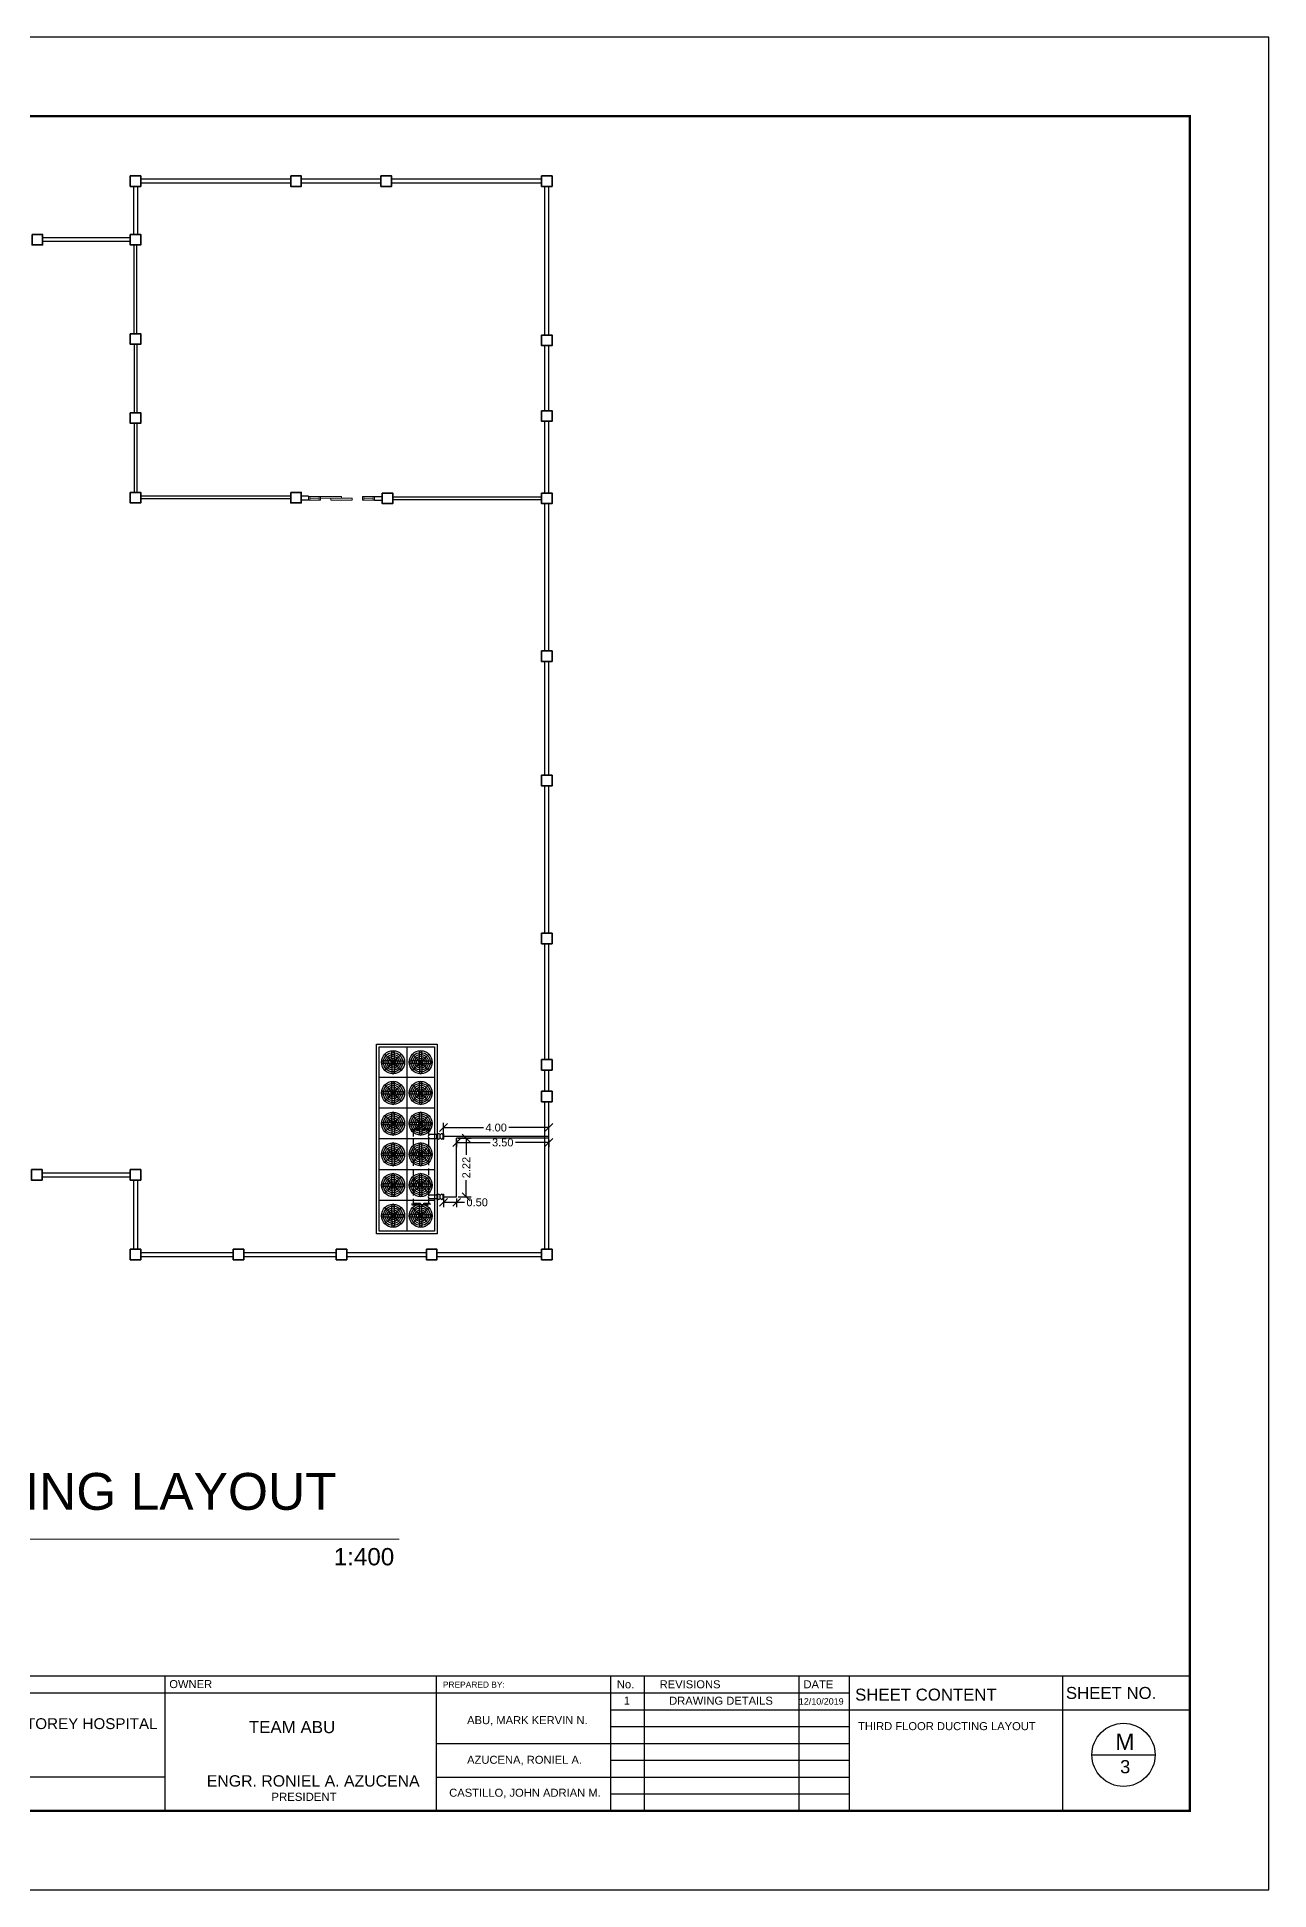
# Model space of a CAD drawing. Header units: millimetres. Extents: x 5 to 598, y 3 to 339.
# Drawn here: x 269.1 to 315.9, y 80.7 to 151.1 of the extents above; entities that cross this region are included whole.
import ezdxf

# ---------------------------------------------------------------- set-up
doc = ezdxf.new("R2010")
doc.units = ezdxf.units.MM
doc.header["$MEASUREMENT"] = 0
doc.linetypes.add('HIDDEN', pattern=[0.375, 0.25, -0.125])
for name, color, linetype in [('.1', 1, 'Continuous'), ('12- EQUIPMENT PIPING', 7, 'Continuous'), ('fcu line', 7, 'Continuous'), ('fcu return', 7, 'Continuous'), ('Legends', 7, 'Continuous'), ('template', 7, 'Continuous')]:
    doc.layers.add(name, color=color, linetype=linetype)
doc.styles.add('arial', font='arial.ttf')
doc.styles.get("Standard").update_dxf_attribs({"font": 'arial.ttf'})
doc.dimstyles.new('Copy of dimension', dxfattribs={"dimtxt": 0.3, "dimasz": 0.3, "dimexe": 0.18, "dimexo": 0.0625, "dimgap": 0.09, "dimtad": 0, "dimzin": 0, "dimdsep": 46, "dimtxsty": 'Standard', "dimblk": 'OBLIQUE', "dimcen": 0.09, "dimclrd": 256, "dimclre": 256, "dimclrt": 256, "dimadec": 0, "dimazin": 0, "dimtfac": 1, "dimtofl": 0, "dimtmove": 0, "dimatfit": 3, "dimldrblk": 'OBLIQUE', "dimfxl": 1, "dimtolj": 1, "dimtzin": 0, "dimarcsym": 0})

# ---------------------------------------------------------------- blocks, each defined once
blk = doc.blocks.new('A$C5C4829BB')
at = {"layer": '12- EQUIPMENT PIPING'}
for p, q in [((-0.104, 0), (-0.104, -0.01)), ((0.104, 0), (-0.104, 0)), ((0.104, 0), (0.104, -0.01)), ((-0.104, -0.01), (-0.104, -0.021)), ((0.104, -0.01), (-0.104, -0.01)), ((0.104, -0.01), (-0.104, -0.01)), ((0.104, -0.021), (-0.104, -0.021)), ((-0.104, -0.231), (-0.104, -0.241)), ((0.104, -0.231), (-0.104, -0.231)), ((-0.104, -0.241), (-0.104, -0.252)), ((0.104, -0.241), (-0.104, -0.241)), ((0.104, -0.241), (-0.104, -0.241)), ((0.104, -0.252), (-0.104, -0.252)), ((-0.081, -0.128), (-0.081, -0.123)), ((-0.081, -0.123), (0.081, -0.123)), ((-0.081, -0.128), (0.081, -0.128)), ((0.081, -0.128), (0.081, -0.123)), ((0.104, -0.01), (0.104, -0.021)), ((0.104, -0.231), (0.104, -0.241)), ((0.104, -0.241), (0.104, -0.252))]:
    blk.add_line(p, q, dxfattribs=at)
for centre, radius, start, end in [((-0.062, -0.073), 0.0375, 120.00001, 239.99999), ((-0.062, -0.178), 0.0375, 120.00001, 239.99999), ((-0.087, -0.031), 0.0116, 300.00001, 59.99999), ((-0.089, -0.118), 0.0147, 340.66156, 56.52593), ((-0.089, -0.133), 0.0149, 303.65666, 19.8306), ((-0.087, -0.221), 0.0116, 300.00001, 59.99999), ((0.089, -0.118), 0.0147, 123.47407, 199.33844), ((0.089, -0.133), 0.0149, 160.1694, 236.34334), ((0.087, -0.031), 0.0116, 120.00001, 239.99999), ((0.087, -0.221), 0.0116, 120.00001, 239.99999), ((0.062, -0.073), 0.0375, 300.00001, 59.99999), ((0.062, -0.178), 0.0375, 300.00001, 59.99999)]:
    blk.add_arc(centre, radius, start, end, dxfattribs=at)
blk = doc.blocks.new('A$C7569006E')
at = {"layer": '12- EQUIPMENT PIPING', "linetype": 'HIDDEN'}
for points in [[(-1.45, -0.65), (-1.4, -0.65), (-1.4, 0.05), (-1.45, 0.05)], [(1.4, -0.65), (1.45, -0.65), (1.45, 0.05), (1.4, 0.05)]]:
    blk.add_lwpolyline(points, close=True, dxfattribs=at)
for points in [[(1.222, -0.6), (1.4, -0.6), (1.4, 0), (-1.4, 0), (-1.4, -0.6), (-1.222, -0.6)], [(-1.072, -0.6), (1.072, -0.6)]]:
    blk.add_lwpolyline(points, dxfattribs=at)
at = {"layer": '12- EQUIPMENT PIPING', "linetype": 'Continuous'}
for points in [[(-1.072, -0.6), (-1.072, -0.9), (-1.222, -0.9), (-1.222, -0.6)], [(1.072, -0.6), (1.072, -0.9), (1.222, -0.9), (1.222, -0.6)]]:
    blk.add_lwpolyline(points, dxfattribs=at)
for centre in [(-1.147, -0.665), (1.147, -0.665)]:
    blk.add_arc(centre, 0.099, 40.74615, 139.25385, dxfattribs=at)
for p in [(-1.147, -0.9), (1.147, -0.9)]:
    blk.add_blockref('A$C5C4829BB', p, dxfattribs=at)
blk = doc.blocks.new('A$C3DE42100')
at = {"layer": '12- EQUIPMENT PIPING'}
for p, q in [((-6.636, -0.674), (-6.907, -0.674)), ((-6.636, -0.576), (-6.903, -0.576)), ((-6.207, -0.935), (-6.826, -0.315)), ((-6.826, -0.935), (-6.207, -0.315)), ((-6.561, -0.607), (-6.593, -0.607)), ((-6.561, -0.643), (-6.593, -0.643)), ((-6.59, -0.621), (-6.59, -0.629)), ((-6.566, -0.506), (-6.566, -0.234)), ((-6.535, -0.58), (-6.535, -0.549)), ((-6.535, -0.67), (-6.535, -0.701)), ((-6.513, -0.551), (-6.521, -0.551)), ((-6.521, -0.699), (-6.513, -0.699)), ((-6.499, -0.58), (-6.499, -0.549)), ((-6.499, -0.67), (-6.499, -0.701)), ((-6.472, -0.607), (-6.441, -0.607)), ((-6.472, -0.643), (-6.441, -0.643)), ((-6.468, -0.506), (-6.468, -0.239)), ((-6.443, -0.629), (-6.443, -0.621)), ((-6.398, -0.576), (-6.126, -0.576)), ((-6.398, -0.674), (-6.13, -0.674)), ((-5.469, -0.674), (-5.741, -0.674)), ((-5.469, -0.576), (-5.736, -0.576)), ((-5.04, -0.935), (-5.66, -0.315)), ((-5.66, -0.935), (-5.04, -0.315)), ((-5.395, -0.607), (-5.426, -0.607)), ((-5.395, -0.643), (-5.426, -0.643)), ((-5.424, -0.621), (-5.424, -0.629)), ((-5.399, -0.506), (-5.399, -0.234)), ((-5.368, -0.58), (-5.368, -0.549)), ((-5.368, -0.67), (-5.368, -0.701)), ((-5.346, -0.551), (-5.354, -0.551)), ((-5.354, -0.699), (-5.346, -0.699)), ((-5.332, -0.58), (-5.332, -0.549)), ((-5.332, -0.67), (-5.332, -0.701)), ((-5.305, -0.607), (-5.274, -0.607)), ((-5.305, -0.643), (-5.274, -0.643)), ((-5.301, -0.506), (-5.301, -0.239)), ((-5.276, -0.629), (-5.276, -0.621)), ((-5.231, -0.576), (-4.959, -0.576)), ((-5.231, -0.674), (-4.964, -0.674)), ((-4.302, -0.674), (-4.574, -0.674)), ((-4.302, -0.576), (-4.57, -0.576)), ((-3.874, -0.935), (-4.493, -0.315)), ((-4.493, -0.935), (-3.874, -0.315)), ((-4.228, -0.607), (-4.259, -0.607)), ((-4.228, -0.643), (-4.259, -0.643)), ((-4.257, -0.621), (-4.257, -0.629)), ((-4.232, -0.506), (-4.232, -0.234)), ((-4.201, -0.58), (-4.201, -0.549)), ((-4.201, -0.67), (-4.201, -0.701)), ((-4.179, -0.551), (-4.187, -0.551)), ((-4.187, -0.699), (-4.179, -0.699)), ((-4.165, -0.58), (-4.165, -0.549)), ((-4.165, -0.67), (-4.165, -0.701)), ((-4.139, -0.607), (-4.107, -0.607)), ((-4.139, -0.643), (-4.107, -0.643)), ((-4.134, -0.506), (-4.134, -0.239)), ((-4.11, -0.629), (-4.11, -0.621)), ((-4.064, -0.576), (-3.793, -0.576)), ((-4.064, -0.674), (-3.797, -0.674)), ((-3.136, -0.674), (-3.407, -0.674)), ((-3.136, -0.576), (-3.403, -0.576)), ((-2.707, -0.935), (-3.326, -0.315)), ((-3.326, -0.935), (-2.707, -0.315)), ((-3.061, -0.607), (-3.093, -0.607)), ((-3.061, -0.643), (-3.093, -0.643)), ((-3.09, -0.621), (-3.09, -0.629)), ((-3.066, -0.506), (-3.066, -0.234)), ((-3.035, -0.58), (-3.035, -0.549)), ((-3.035, -0.67), (-3.035, -0.701)), ((-3.013, -0.551), (-3.021, -0.551)), ((-3.021, -0.699), (-3.013, -0.699)), ((-2.999, -0.58), (-2.999, -0.549)), ((-2.999, -0.67), (-2.999, -0.701)), ((-2.972, -0.607), (-2.941, -0.607)), ((-2.972, -0.643), (-2.941, -0.643)), ((-2.968, -0.506), (-2.968, -0.239)), ((-2.943, -0.629), (-2.943, -0.621)), ((-2.898, -0.576), (-2.626, -0.576)), ((-2.898, -0.674), (-2.63, -0.674)), ((-1.969, -0.674), (-2.241, -0.674)), ((-1.969, -0.576), (-2.236, -0.576)), ((-1.54, -0.935), (-2.16, -0.315)), ((-2.16, -0.935), (-1.54, -0.315)), ((-1.895, -0.607), (-1.926, -0.607)), ((-1.895, -0.643), (-1.926, -0.643)), ((-1.924, -0.621), (-1.924, -0.629)), ((-1.899, -0.506), (-1.899, -0.234)), ((-1.868, -0.58), (-1.868, -0.549)), ((-1.868, -0.67), (-1.868, -0.701)), ((-1.846, -0.551), (-1.854, -0.551)), ((-1.854, -0.699), (-1.846, -0.699)), ((-1.832, -0.58), (-1.832, -0.549)), ((-1.832, -0.67), (-1.832, -0.701)), ((-1.805, -0.607), (-1.774, -0.607)), ((-1.805, -0.643), (-1.774, -0.643)), ((-1.801, -0.506), (-1.801, -0.239)), ((-1.776, -0.629), (-1.776, -0.621)), ((-1.731, -0.576), (-1.459, -0.576)), ((-1.731, -0.674), (-1.464, -0.674)), ((-0.802, -0.674), (-1.074, -0.674)), ((-0.802, -0.576), (-1.07, -0.576)), ((-0.374, -0.935), (-0.993, -0.315)), ((-0.993, -0.935), (-0.374, -0.315)), ((-0.728, -0.607), (-0.759, -0.607)), ((-0.728, -0.643), (-0.759, -0.643)), ((-0.757, -0.621), (-0.757, -0.629)), ((-0.732, -0.506), (-0.732, -0.234)), ((-0.701, -0.58), (-0.701, -0.549)), ((-0.701, -0.67), (-0.701, -0.701)), ((-0.679, -0.551), (-0.687, -0.551)), ((-0.687, -0.699), (-0.679, -0.699)), ((-0.665, -0.58), (-0.665, -0.549)), ((-0.665, -0.67), (-0.665, -0.701)), ((-0.639, -0.607), (-0.607, -0.607)), ((-0.639, -0.643), (-0.607, -0.643)), ((-0.634, -0.506), (-0.634, -0.239)), ((-0.61, -0.629), (-0.61, -0.621)), ((-0.564, -0.576), (-0.293, -0.576)), ((-0.564, -0.674), (-0.297, -0.674)), ((-6.207, -1.365), (-6.826, -1.985)), ((-6.826, -1.365), (-6.207, -1.985)), ((-6.566, -0.744), (-6.566, -1.011)), ((-6.566, -1.556), (-6.566, -1.289)), ((-6.468, -0.744), (-6.468, -1.016)), ((-6.468, -1.556), (-6.468, -1.284)), ((-5.04, -1.365), (-5.66, -1.985)), ((-5.66, -1.365), (-5.04, -1.985)), ((-5.399, -0.744), (-5.399, -1.011)), ((-5.399, -1.556), (-5.399, -1.289)), ((-5.301, -0.744), (-5.301, -1.016)), ((-5.301, -1.556), (-5.301, -1.284)), ((-3.874, -1.365), (-4.493, -1.985)), ((-4.493, -1.365), (-3.874, -1.985)), ((-4.232, -0.744), (-4.232, -1.011)), ((-4.232, -1.556), (-4.232, -1.289)), ((-4.134, -0.744), (-4.134, -1.016)), ((-4.134, -1.556), (-4.134, -1.284)), ((-2.707, -1.365), (-3.326, -1.985)), ((-3.326, -1.365), (-2.707, -1.985)), ((-3.066, -0.744), (-3.066, -1.011)), ((-3.066, -1.556), (-3.066, -1.289)), ((-2.968, -0.744), (-2.968, -1.016)), ((-2.968, -1.556), (-2.968, -1.284)), ((-1.54, -1.365), (-2.16, -1.985)), ((-2.16, -1.365), (-1.54, -1.985)), ((-1.899, -0.744), (-1.899, -1.011)), ((-1.899, -1.556), (-1.899, -1.289)), ((-1.801, -0.744), (-1.801, -1.016)), ((-1.801, -1.556), (-1.801, -1.284)), ((-0.374, -1.365), (-0.993, -1.985)), ((-0.993, -1.365), (-0.374, -1.985)), ((-0.732, -0.744), (-0.732, -1.011)), ((-0.732, -1.556), (-0.732, -1.289)), ((-0.634, -0.744), (-0.634, -1.016)), ((-0.634, -1.556), (-0.634, -1.284)), ((-6.636, -1.626), (-6.907, -1.626)), ((-6.636, -1.724), (-6.903, -1.724)), ((-6.561, -1.657), (-6.593, -1.657)), ((-6.561, -1.693), (-6.593, -1.693)), ((-6.59, -1.679), (-6.59, -1.671)), ((-6.566, -1.794), (-6.566, -2.066)), ((-6.535, -1.63), (-6.535, -1.599)), ((-6.535, -1.72), (-6.535, -1.751)), ((-6.521, -1.601), (-6.513, -1.601)), ((-6.513, -1.749), (-6.521, -1.749)), ((-6.499, -1.63), (-6.499, -1.599)), ((-6.499, -1.72), (-6.499, -1.751)), ((-6.472, -1.657), (-6.441, -1.657)), ((-6.472, -1.693), (-6.441, -1.693)), ((-6.468, -1.794), (-6.468, -2.061)), ((-6.443, -1.671), (-6.443, -1.679)), ((-6.398, -1.626), (-6.13, -1.626)), ((-6.398, -1.724), (-6.126, -1.724)), ((-5.469, -1.626), (-5.741, -1.626)), ((-5.469, -1.724), (-5.736, -1.724)), ((-5.395, -1.657), (-5.426, -1.657)), ((-5.395, -1.693), (-5.426, -1.693)), ((-5.424, -1.679), (-5.424, -1.671)), ((-5.399, -1.794), (-5.399, -2.066)), ((-5.368, -1.63), (-5.368, -1.599)), ((-5.368, -1.72), (-5.368, -1.751)), ((-5.354, -1.601), (-5.346, -1.601)), ((-5.346, -1.749), (-5.354, -1.749)), ((-5.332, -1.63), (-5.332, -1.599)), ((-5.332, -1.72), (-5.332, -1.751)), ((-5.305, -1.657), (-5.274, -1.657)), ((-5.305, -1.693), (-5.274, -1.693)), ((-5.301, -1.794), (-5.301, -2.061)), ((-5.276, -1.671), (-5.276, -1.679)), ((-5.231, -1.626), (-4.964, -1.626)), ((-5.231, -1.724), (-4.959, -1.724)), ((-4.302, -1.626), (-4.574, -1.626)), ((-4.302, -1.724), (-4.57, -1.724)), ((-4.228, -1.657), (-4.259, -1.657)), ((-4.228, -1.693), (-4.259, -1.693)), ((-4.257, -1.679), (-4.257, -1.671)), ((-4.232, -1.794), (-4.232, -2.066)), ((-4.201, -1.63), (-4.201, -1.599)), ((-4.201, -1.72), (-4.201, -1.751)), ((-4.187, -1.601), (-4.179, -1.601)), ((-4.179, -1.749), (-4.187, -1.749)), ((-4.165, -1.63), (-4.165, -1.599)), ((-4.165, -1.72), (-4.165, -1.751)), ((-4.139, -1.657), (-4.107, -1.657)), ((-4.139, -1.693), (-4.107, -1.693)), ((-4.134, -1.794), (-4.134, -2.061)), ((-4.11, -1.671), (-4.11, -1.679)), ((-4.064, -1.626), (-3.797, -1.626)), ((-4.064, -1.724), (-3.793, -1.724)), ((-3.136, -1.626), (-3.407, -1.626)), ((-3.136, -1.724), (-3.403, -1.724)), ((-3.061, -1.657), (-3.093, -1.657)), ((-3.061, -1.693), (-3.093, -1.693)), ((-3.09, -1.679), (-3.09, -1.671)), ((-3.066, -1.794), (-3.066, -2.066)), ((-3.035, -1.63), (-3.035, -1.599)), ((-3.035, -1.72), (-3.035, -1.751)), ((-3.021, -1.601), (-3.013, -1.601)), ((-3.013, -1.749), (-3.021, -1.749)), ((-2.999, -1.63), (-2.999, -1.599)), ((-2.999, -1.72), (-2.999, -1.751)), ((-2.972, -1.657), (-2.941, -1.657)), ((-2.972, -1.693), (-2.941, -1.693)), ((-2.968, -1.794), (-2.968, -2.061)), ((-2.943, -1.671), (-2.943, -1.679)), ((-2.898, -1.626), (-2.63, -1.626)), ((-2.898, -1.724), (-2.626, -1.724)), ((-1.969, -1.626), (-2.241, -1.626)), ((-1.969, -1.724), (-2.236, -1.724)), ((-1.895, -1.657), (-1.926, -1.657)), ((-1.895, -1.693), (-1.926, -1.693)), ((-1.924, -1.679), (-1.924, -1.671)), ((-1.899, -1.794), (-1.899, -2.066)), ((-1.868, -1.63), (-1.868, -1.599)), ((-1.868, -1.72), (-1.868, -1.751)), ((-1.854, -1.601), (-1.846, -1.601)), ((-1.846, -1.749), (-1.854, -1.749)), ((-1.832, -1.63), (-1.832, -1.599)), ((-1.832, -1.72), (-1.832, -1.751)), ((-1.805, -1.657), (-1.774, -1.657)), ((-1.805, -1.693), (-1.774, -1.693)), ((-1.801, -1.794), (-1.801, -2.061)), ((-1.776, -1.671), (-1.776, -1.679)), ((-1.731, -1.626), (-1.464, -1.626)), ((-1.731, -1.724), (-1.459, -1.724)), ((-0.802, -1.626), (-1.074, -1.626)), ((-0.802, -1.724), (-1.07, -1.724)), ((-0.728, -1.657), (-0.759, -1.657)), ((-0.728, -1.693), (-0.759, -1.693)), ((-0.757, -1.679), (-0.757, -1.671)), ((-0.732, -1.794), (-0.732, -2.066)), ((-0.701, -1.63), (-0.701, -1.599)), ((-0.701, -1.72), (-0.701, -1.751)), ((-0.687, -1.601), (-0.679, -1.601)), ((-0.679, -1.749), (-0.687, -1.749)), ((-0.665, -1.63), (-0.665, -1.599)), ((-0.665, -1.72), (-0.665, -1.751)), ((-0.639, -1.657), (-0.607, -1.657)), ((-0.639, -1.693), (-0.607, -1.693)), ((-0.634, -1.794), (-0.634, -2.061)), ((-0.61, -1.671), (-0.61, -1.679)), ((-0.564, -1.626), (-0.297, -1.626)), ((-0.564, -1.724), (-0.293, -1.724))]:
    blk.add_line(p, q, dxfattribs=at)
at = {"layer": '12- EQUIPMENT PIPING', "linetype": 'Continuous'}
for p, q in [((-5.933, -2.2), (-5.933, -0.1)), ((-4.767, -2.2), (-4.767, -0.1)), ((-3.6, -2.2), (-3.6, -0.1)), ((-2.433, -2.2), (-2.433, -0.1)), ((-1.267, -2.2), (-1.267, -0.1)), ((-0.1, -1.15), (-7.1, -1.15))]:
    blk.add_line(p, q, dxfattribs=at)
for points in [[(-7.2, 0), (0, 0), (0, -2.3), (-7.2, -2.3)], [(-7.1, -0.1), (-0.1, -0.1), (-0.1, -2.2), (-7.1, -2.2)]]:
    blk.add_lwpolyline(points, close=True, dxfattribs=at)
at = {"layer": '12- EQUIPMENT PIPING'}
for centre, radius in [((-6.517, -0.625), 0.438), ((-6.517, -0.625), 0.368), ((-6.517, -0.625), 0.297), ((-6.517, -0.625), 0.227), ((-6.517, -0.625), 0.157), ((-6.517, -0.625), 0.0481), ((-6.517, -0.625), 0.0481), ((-6.517, -0.625), 0.0481), ((-6.517, -0.625), 0.0481), ((-5.35, -0.625), 0.438), ((-5.35, -0.625), 0.368), ((-5.35, -0.625), 0.297), ((-5.35, -0.625), 0.227), ((-5.35, -0.625), 0.157), ((-5.35, -0.625), 0.0481), ((-5.35, -0.625), 0.0481), ((-5.35, -0.625), 0.0481), ((-5.35, -0.625), 0.0481), ((-4.183, -0.625), 0.438), ((-4.183, -0.625), 0.368), ((-4.183, -0.625), 0.297), ((-4.183, -0.625), 0.227), ((-4.183, -0.625), 0.157), ((-4.183, -0.625), 0.0481), ((-4.183, -0.625), 0.0481), ((-4.183, -0.625), 0.0481), ((-4.183, -0.625), 0.0481), ((-3.017, -0.625), 0.438), ((-3.017, -0.625), 0.368), ((-3.017, -0.625), 0.297), ((-3.017, -0.625), 0.227), ((-3.017, -0.625), 0.157), ((-3.017, -0.625), 0.0481), ((-3.017, -0.625), 0.0481), ((-3.017, -0.625), 0.0481), ((-3.017, -0.625), 0.0481), ((-1.85, -0.625), 0.438), ((-1.85, -0.625), 0.368), ((-1.85, -0.625), 0.297), ((-1.85, -0.625), 0.227), ((-1.85, -0.625), 0.157), ((-1.85, -0.625), 0.0481), ((-1.85, -0.625), 0.0481), ((-1.85, -0.625), 0.0481), ((-1.85, -0.625), 0.0481), ((-0.683, -0.625), 0.438), ((-0.683, -0.625), 0.368), ((-0.683, -0.625), 0.297), ((-0.683, -0.625), 0.227), ((-0.683, -0.625), 0.157), ((-0.683, -0.625), 0.0481), ((-0.683, -0.625), 0.0481), ((-0.683, -0.625), 0.0481), ((-0.683, -0.625), 0.0481), ((-6.517, -1.675), 0.438), ((-6.517, -1.675), 0.368), ((-6.517, -1.675), 0.297), ((-5.35, -1.675), 0.438), ((-5.35, -1.675), 0.368), ((-5.35, -1.675), 0.297), ((-4.183, -1.675), 0.438), ((-4.183, -1.675), 0.368), ((-4.183, -1.675), 0.297), ((-3.017, -1.675), 0.438), ((-3.017, -1.675), 0.368), ((-3.017, -1.675), 0.297), ((-1.85, -1.675), 0.438), ((-1.85, -1.675), 0.368), ((-1.85, -1.675), 0.297), ((-0.683, -1.675), 0.438), ((-0.683, -1.675), 0.368), ((-0.683, -1.675), 0.297), ((-6.517, -1.675), 0.227), ((-6.517, -1.675), 0.157), ((-6.517, -1.675), 0.0481), ((-6.517, -1.675), 0.0481), ((-6.517, -1.675), 0.0481), ((-6.517, -1.675), 0.0481), ((-5.35, -1.675), 0.227), ((-5.35, -1.675), 0.157), ((-5.35, -1.675), 0.0481), ((-5.35, -1.675), 0.0481), ((-5.35, -1.675), 0.0481), ((-5.35, -1.675), 0.0481), ((-4.183, -1.675), 0.227), ((-4.183, -1.675), 0.157), ((-4.183, -1.675), 0.0481), ((-4.183, -1.675), 0.0481), ((-4.183, -1.675), 0.0481), ((-4.183, -1.675), 0.0481), ((-3.017, -1.675), 0.227), ((-3.017, -1.675), 0.157), ((-3.017, -1.675), 0.0481), ((-3.017, -1.675), 0.0481), ((-3.017, -1.675), 0.0481), ((-3.017, -1.675), 0.0481), ((-1.85, -1.675), 0.227), ((-1.85, -1.675), 0.157), ((-1.85, -1.675), 0.0481), ((-1.85, -1.675), 0.0481), ((-1.85, -1.675), 0.0481), ((-1.85, -1.675), 0.0481), ((-0.683, -1.675), 0.227), ((-0.683, -1.675), 0.157), ((-0.683, -1.675), 0.0481), ((-0.683, -1.675), 0.0481), ((-0.683, -1.675), 0.0481), ((-0.683, -1.675), 0.0481)]:
    blk.add_circle(centre, radius, dxfattribs=at)
for centre, radius, start, end in [((-6.903, -0.628), 0.0516, 90.0584, 176.99991), ((-6.903, -0.622), 0.0516, 183.00009, 269.9416), ((-6.636, -0.621), 0.045, 360, 90), ((-6.636, -0.629), 0.045, 270, 360), ((-6.517, -0.625), 0.0738, 104.11694, 165.88306), ((-6.517, -0.625), 0.0738, 194.11694, 255.88306), ((-6.514, -0.239), 0.0516, 93.00009, 179.9416), ((-6.521, -0.506), 0.045, 180, 270), ((-6.521, -0.744), 0.045, 90, 180), ((-6.519, -0.239), 0.0516, 0.0584, 86.99991), ((-6.513, -0.506), 0.045, 270, 360), ((-6.513, -0.744), 0.045, 360, 90), ((-6.517, -0.625), 0.0738, 14.11694, 75.88306), ((-6.517, -0.625), 0.0738, 284.11694, 345.88306), ((-6.398, -0.621), 0.045, 90, 180), ((-6.398, -0.629), 0.045, 180, 270), ((-6.13, -0.628), 0.0516, 3.00009, 89.9416), ((-6.13, -0.622), 0.0516, 270.0584, 356.99991), ((-5.736, -0.628), 0.0516, 90.0584, 176.99991), ((-5.736, -0.622), 0.0516, 183.00009, 269.9416), ((-5.469, -0.621), 0.045, 360, 90), ((-5.469, -0.629), 0.045, 270, 360), ((-5.35, -0.625), 0.0738, 104.11694, 165.88306), ((-5.35, -0.625), 0.0738, 194.11694, 255.88306), ((-5.347, -0.239), 0.0516, 93.00009, 179.9416), ((-5.354, -0.506), 0.045, 180, 270), ((-5.354, -0.744), 0.045, 90, 180), ((-5.353, -0.239), 0.0516, 0.0584, 86.99991), ((-5.346, -0.506), 0.045, 270, 360), ((-5.346, -0.744), 0.045, 360, 90), ((-5.35, -0.625), 0.0738, 14.11694, 75.88306), ((-5.35, -0.625), 0.0738, 284.11694, 345.88306), ((-5.231, -0.621), 0.045, 90, 180), ((-5.231, -0.629), 0.045, 180, 270), ((-4.964, -0.628), 0.0516, 3.00009, 89.9416), ((-4.964, -0.622), 0.0516, 270.0584, 356.99991), ((-4.57, -0.628), 0.0516, 90.0584, 176.99991), ((-4.57, -0.622), 0.0516, 183.00009, 269.9416), ((-4.302, -0.621), 0.045, 360, 90), ((-4.302, -0.629), 0.045, 270, 360), ((-4.183, -0.625), 0.0738, 104.11694, 165.88306), ((-4.183, -0.625), 0.0738, 194.11694, 255.88306), ((-4.181, -0.239), 0.0516, 93.00009, 179.9416), ((-4.187, -0.506), 0.045, 180, 270), ((-4.187, -0.744), 0.045, 90, 180), ((-4.186, -0.239), 0.0516, 0.0584, 86.99991), ((-4.179, -0.506), 0.045, 270, 360), ((-4.179, -0.744), 0.045, 360, 90), ((-4.183, -0.625), 0.0738, 14.11694, 75.88306), ((-4.183, -0.625), 0.0738, 284.11694, 345.88306), ((-4.064, -0.621), 0.045, 90, 180), ((-4.064, -0.629), 0.045, 180, 270), ((-3.797, -0.628), 0.0516, 3.00009, 89.9416), ((-3.797, -0.622), 0.0516, 270.0584, 356.99991), ((-3.403, -0.628), 0.0516, 90.0584, 176.99991), ((-3.403, -0.622), 0.0516, 183.00009, 269.9416), ((-3.136, -0.621), 0.045, 360, 90), ((-3.136, -0.629), 0.045, 270, 360), ((-3.017, -0.625), 0.0738, 104.11694, 165.88306), ((-3.017, -0.625), 0.0738, 194.11694, 255.88306), ((-3.014, -0.239), 0.0516, 93.00009, 179.9416), ((-3.021, -0.506), 0.045, 180, 270), ((-3.021, -0.744), 0.045, 90, 180), ((-3.019, -0.239), 0.0516, 0.0584, 86.99991), ((-3.013, -0.506), 0.045, 270, 360), ((-3.013, -0.744), 0.045, 360, 90), ((-3.017, -0.625), 0.0738, 14.11694, 75.88306), ((-3.017, -0.625), 0.0738, 284.11694, 345.88306), ((-2.898, -0.621), 0.045, 90, 180), ((-2.898, -0.629), 0.045, 180, 270), ((-2.63, -0.628), 0.0516, 3.00009, 89.9416), ((-2.63, -0.622), 0.0516, 270.0584, 356.99991), ((-2.236, -0.628), 0.0516, 90.0584, 176.99991), ((-2.236, -0.622), 0.0516, 183.00009, 269.9416), ((-1.969, -0.621), 0.045, 360, 90), ((-1.969, -0.629), 0.045, 270, 360), ((-1.85, -0.625), 0.0738, 104.11694, 165.88306), ((-1.85, -0.625), 0.0738, 194.11694, 255.88306), ((-1.847, -0.239), 0.0516, 93.00009, 179.9416), ((-1.854, -0.506), 0.045, 180, 270), ((-1.854, -0.744), 0.045, 90, 180), ((-1.853, -0.239), 0.0516, 0.0584, 86.99991), ((-1.846, -0.506), 0.045, 270, 360), ((-1.846, -0.744), 0.045, 360, 90), ((-1.85, -0.625), 0.0738, 14.11694, 75.88306), ((-1.85, -0.625), 0.0738, 284.11694, 345.88306), ((-1.731, -0.621), 0.045, 90, 180), ((-1.731, -0.629), 0.045, 180, 270), ((-1.464, -0.628), 0.0516, 3.00009, 89.9416), ((-1.464, -0.622), 0.0516, 270.0584, 356.99991), ((-1.07, -0.628), 0.0516, 90.0584, 176.99991), ((-1.07, -0.622), 0.0516, 183.00009, 269.9416), ((-0.802, -0.621), 0.045, 360, 90), ((-0.802, -0.629), 0.045, 270, 360), ((-0.683, -0.625), 0.0738, 104.11694, 165.88306), ((-0.683, -0.625), 0.0738, 194.11694, 255.88306), ((-0.681, -0.239), 0.0516, 93.00009, 179.9416), ((-0.687, -0.506), 0.045, 180, 270), ((-0.687, -0.744), 0.045, 90, 180), ((-0.686, -0.239), 0.0516, 0.0584, 86.99991), ((-0.679, -0.506), 0.045, 270, 360), ((-0.679, -0.744), 0.045, 360, 90), ((-0.683, -0.625), 0.0738, 14.11694, 75.88306), ((-0.683, -0.625), 0.0738, 284.11694, 345.88306), ((-0.564, -0.621), 0.045, 90, 180), ((-0.564, -0.629), 0.045, 180, 270), ((-0.297, -0.628), 0.0516, 3.00009, 89.9416), ((-0.297, -0.622), 0.0516, 270.0584, 356.99991), ((-6.514, -1.011), 0.0516, 180.0584, 266.99991), ((-6.514, -1.289), 0.0516, 93.00009, 179.9416), ((-6.519, -1.011), 0.0516, 273.00009, 359.9416), ((-6.519, -1.289), 0.0516, 0.0584, 86.99991), ((-5.347, -1.011), 0.0516, 180.0584, 266.99991), ((-5.347, -1.289), 0.0516, 93.00009, 179.9416), ((-5.353, -1.011), 0.0516, 273.00009, 359.9416), ((-5.353, -1.289), 0.0516, 0.0584, 86.99991), ((-4.181, -1.011), 0.0516, 180.0584, 266.99991), ((-4.181, -1.289), 0.0516, 93.00009, 179.9416), ((-4.186, -1.011), 0.0516, 273.00009, 359.9416), ((-4.186, -1.289), 0.0516, 0.0584, 86.99991), ((-3.014, -1.011), 0.0516, 180.0584, 266.99991), ((-3.014, -1.289), 0.0516, 93.00009, 179.9416), ((-3.019, -1.011), 0.0516, 273.00009, 359.9416), ((-3.019, -1.289), 0.0516, 0.0584, 86.99991), ((-1.847, -1.011), 0.0516, 180.0584, 266.99991), ((-1.847, -1.289), 0.0516, 93.00009, 179.9416), ((-1.853, -1.011), 0.0516, 273.00009, 359.9416), ((-1.853, -1.289), 0.0516, 0.0584, 86.99991), ((-0.681, -1.011), 0.0516, 180.0584, 266.99991), ((-0.681, -1.289), 0.0516, 93.00009, 179.9416), ((-0.686, -1.011), 0.0516, 273.00009, 359.9416), ((-0.686, -1.289), 0.0516, 0.0584, 86.99991), ((-6.903, -1.678), 0.0516, 90.0584, 176.99991), ((-6.903, -1.672), 0.0516, 183.00009, 269.9416), ((-6.636, -1.671), 0.045, 0, 90), ((-6.636, -1.679), 0.045, 270, 0), ((-6.517, -1.675), 0.0738, 104.11694, 165.88306), ((-6.517, -1.675), 0.0738, 194.11694, 255.88306), ((-6.521, -1.556), 0.045, 180, 270), ((-6.521, -1.794), 0.045, 90, 180), ((-6.514, -2.061), 0.0516, 180.0584, 266.99991), ((-6.519, -2.061), 0.0516, 273.00009, 359.9416), ((-6.513, -1.556), 0.045, 270, 0), ((-6.513, -1.794), 0.045, 0, 90), ((-6.517, -1.675), 0.0738, 14.11694, 75.88306), ((-6.517, -1.675), 0.0738, 284.11694, 345.88306), ((-6.398, -1.671), 0.045, 90, 180), ((-6.398, -1.679), 0.045, 180, 270), ((-6.13, -1.678), 0.0516, 3.00009, 89.9416), ((-6.13, -1.672), 0.0516, 270.0584, 356.99991), ((-5.736, -1.678), 0.0516, 90.0584, 176.99991), ((-5.736, -1.672), 0.0516, 183.00009, 269.9416), ((-5.469, -1.671), 0.045, 0, 90), ((-5.469, -1.679), 0.045, 270, 0), ((-5.35, -1.675), 0.0738, 104.11694, 165.88306), ((-5.35, -1.675), 0.0738, 194.11694, 255.88306), ((-5.354, -1.556), 0.045, 180, 270), ((-5.354, -1.794), 0.045, 90, 180), ((-5.347, -2.061), 0.0516, 180.0584, 266.99991), ((-5.353, -2.061), 0.0516, 273.00009, 359.9416), ((-5.346, -1.556), 0.045, 270, 0), ((-5.346, -1.794), 0.045, 0, 90), ((-5.35, -1.675), 0.0738, 14.11694, 75.88306), ((-5.35, -1.675), 0.0738, 284.11694, 345.88306), ((-5.231, -1.671), 0.045, 90, 180), ((-5.231, -1.679), 0.045, 180, 270), ((-4.964, -1.678), 0.0516, 3.00009, 89.9416), ((-4.964, -1.672), 0.0516, 270.0584, 356.99991), ((-4.57, -1.678), 0.0516, 90.0584, 176.99991), ((-4.57, -1.672), 0.0516, 183.00009, 269.9416), ((-4.302, -1.671), 0.045, 0, 90), ((-4.302, -1.679), 0.045, 270, 0), ((-4.183, -1.675), 0.0738, 104.11694, 165.88306), ((-4.183, -1.675), 0.0738, 194.11694, 255.88306), ((-4.187, -1.556), 0.045, 180, 270), ((-4.187, -1.794), 0.045, 90, 180), ((-4.181, -2.061), 0.0516, 180.0584, 266.99991), ((-4.186, -2.061), 0.0516, 273.00009, 359.9416), ((-4.179, -1.556), 0.045, 270, 0), ((-4.179, -1.794), 0.045, 0, 90), ((-4.183, -1.675), 0.0738, 14.11694, 75.88306), ((-4.183, -1.675), 0.0738, 284.11694, 345.88306), ((-4.064, -1.671), 0.045, 90, 180), ((-4.064, -1.679), 0.045, 180, 270), ((-3.797, -1.678), 0.0516, 3.00009, 89.9416), ((-3.797, -1.672), 0.0516, 270.0584, 356.99991), ((-3.403, -1.678), 0.0516, 90.0584, 176.99991), ((-3.403, -1.672), 0.0516, 183.00009, 269.9416), ((-3.136, -1.671), 0.045, 0, 90), ((-3.136, -1.679), 0.045, 270, 0), ((-3.017, -1.675), 0.0738, 104.11694, 165.88306), ((-3.017, -1.675), 0.0738, 194.11694, 255.88306), ((-3.021, -1.556), 0.045, 180, 270), ((-3.021, -1.794), 0.045, 90, 180), ((-3.014, -2.061), 0.0516, 180.0584, 266.99991), ((-3.019, -2.061), 0.0516, 273.00009, 359.9416), ((-3.013, -1.556), 0.045, 270, 0), ((-3.013, -1.794), 0.045, 0, 90), ((-3.017, -1.675), 0.0738, 14.11694, 75.88306), ((-3.017, -1.675), 0.0738, 284.11694, 345.88306), ((-2.898, -1.671), 0.045, 90, 180), ((-2.898, -1.679), 0.045, 180, 270), ((-2.63, -1.678), 0.0516, 3.00009, 89.9416), ((-2.63, -1.672), 0.0516, 270.0584, 356.99991), ((-2.236, -1.678), 0.0516, 90.0584, 176.99991), ((-2.236, -1.672), 0.0516, 183.00009, 269.9416), ((-1.969, -1.671), 0.045, 0, 90), ((-1.969, -1.679), 0.045, 270, 0), ((-1.85, -1.675), 0.0738, 104.11694, 165.88306), ((-1.85, -1.675), 0.0738, 194.11694, 255.88306), ((-1.854, -1.556), 0.045, 180, 270), ((-1.854, -1.794), 0.045, 90, 180), ((-1.847, -2.061), 0.0516, 180.0584, 266.99991), ((-1.853, -2.061), 0.0516, 273.00009, 359.9416), ((-1.846, -1.556), 0.045, 270, 0), ((-1.846, -1.794), 0.045, 0, 90), ((-1.85, -1.675), 0.0738, 14.11694, 75.88306), ((-1.85, -1.675), 0.0738, 284.11694, 345.88306), ((-1.731, -1.671), 0.045, 90, 180), ((-1.731, -1.679), 0.045, 180, 270), ((-1.464, -1.678), 0.0516, 3.00009, 89.9416), ((-1.464, -1.672), 0.0516, 270.0584, 356.99991), ((-1.07, -1.678), 0.0516, 90.0584, 176.99991), ((-1.07, -1.672), 0.0516, 183.00009, 269.9416), ((-0.802, -1.671), 0.045, 0, 90), ((-0.802, -1.679), 0.045, 270, 0), ((-0.683, -1.675), 0.0738, 104.11694, 165.88306), ((-0.683, -1.675), 0.0738, 194.11694, 255.88306), ((-0.687, -1.556), 0.045, 180, 270), ((-0.687, -1.794), 0.045, 90, 180), ((-0.681, -2.061), 0.0516, 180.0584, 266.99991), ((-0.686, -2.061), 0.0516, 273.00009, 359.9416), ((-0.679, -1.556), 0.045, 270, 0), ((-0.679, -1.794), 0.045, 0, 90), ((-0.683, -1.675), 0.0738, 14.11694, 75.88306), ((-0.683, -1.675), 0.0738, 284.11694, 345.88306), ((-0.564, -1.671), 0.045, 90, 180), ((-0.564, -1.679), 0.045, 180, 270), ((-0.297, -1.678), 0.0516, 3.00009, 89.9416), ((-0.297, -1.672), 0.0516, 270.0584, 356.99991)]:
    blk.add_arc(centre, radius, start, end, dxfattribs=at)
at = {"layer": '12- EQUIPMENT PIPING', "linetype": 'Continuous'}
blk.add_blockref('A$C7569006E', (-4.65, -1.39), dxfattribs=at)
blk = doc.blocks.new('_Oblique')
at = {"color": 0, "linetype": 'ByBlock', "lineweight": -2}
blk.add_line((-0.5, -0.5), (0.5, 0.5), dxfattribs=at)
blk = doc.blocks.new('*D262')
at = {"layer": 'Defpoints', "color": 0, "transparency": 16777216}
for p in [(284.563, 109.378), (288.563, 109.713), (288.563, 109.378)]:
    blk.add_point(p, dxfattribs=at)
at = {"layer": 'Legends', "lineweight": -2, "transparency": 16777216}
for p, q in [((284.563, 109.44), (284.563, 109.893)), ((288.563, 109.44), (288.563, 109.893)), ((284.563, 109.713), (286.078, 109.713)), ((288.563, 109.713), (287.048, 109.713))]:
    blk.add_line(p, q, dxfattribs=at)
at = {"layer": 'Legends', "lineweight": -2, "transparency": 16777216, "xscale": 0.3, "yscale": 0.3, "zscale": 0.3, "rotation": 180}
blk.add_blockref('_Oblique', (284.563, 109.713), dxfattribs=at)
at = {"layer": 'Legends', "lineweight": -2, "transparency": 16777216, "xscale": 0.3, "yscale": 0.3, "zscale": 0.3}
blk.add_blockref('_Oblique', (288.563, 109.713), dxfattribs=at)
at = {"layer": 'Legends', "transparency": 16777216, "insert": (286.563, 109.713), "char_height": 0.3, "attachment_point": 5}
blk.add_mtext('\\A1;4.00', dxfattribs=at)
blk = doc.blocks.new('*D263')
at = {"layer": 'Defpoints', "color": 0, "transparency": 16777216}
for p in [(285.063, 109.308), (288.563, 109.308), (288.563, 109.147)]:
    blk.add_point(p, dxfattribs=at)
at = {"layer": 'Legends', "lineweight": -2, "transparency": 16777216}
for p, q in [((285.063, 109.245), (285.063, 108.967)), ((285.063, 109.147), (286.334, 109.147)), ((288.563, 109.147), (287.292, 109.147)), ((288.563, 109.245), (288.563, 108.967))]:
    blk.add_line(p, q, dxfattribs=at)
at = {"layer": 'Legends', "lineweight": -2, "transparency": 16777216, "xscale": 0.3, "yscale": 0.3, "zscale": 0.3, "rotation": 180}
blk.add_blockref('_Oblique', (285.063, 109.147), dxfattribs=at)
at = {"layer": 'Legends', "lineweight": -2, "transparency": 16777216, "xscale": 0.3, "yscale": 0.3, "zscale": 0.3}
blk.add_blockref('_Oblique', (288.563, 109.147), dxfattribs=at)
at = {"layer": 'Legends', "transparency": 16777216, "insert": (286.813, 109.147), "char_height": 0.3, "attachment_point": 5}
blk.add_mtext('\\A1;3.50', dxfattribs=at)
blk = doc.blocks.new('*D264')
at = {"layer": 'Defpoints', "color": 0, "transparency": 16777216}
for p in [(285.063, 109.308), (285.063, 107.083), (285.428, 107.083)]:
    blk.add_point(p, dxfattribs=at)
at = {"layer": 'Legends', "lineweight": -2, "transparency": 16777216}
for p, q in [((285.126, 109.308), (285.608, 109.308)), ((285.428, 109.308), (285.428, 108.676)), ((285.428, 107.083), (285.428, 107.715)), ((285.126, 107.083), (285.608, 107.083))]:
    blk.add_line(p, q, dxfattribs=at)
at = {"layer": 'Legends', "lineweight": -2, "transparency": 16777216, "xscale": 0.3, "yscale": 0.3, "zscale": 0.3}
for p, rotation in [((285.428, 109.308), 90), ((285.428, 107.083), 270)]:
    blk.add_blockref('_Oblique', p, dxfattribs=dict(at, rotation=rotation))
at = {"layer": 'Legends', "transparency": 16777216, "insert": (285.428, 108.195), "char_height": 0.3, "attachment_point": 5, "rotation": 90}
blk.add_mtext('\\A1;2.22', dxfattribs=at)
blk = doc.blocks.new('*D265')
at = {"layer": 'Defpoints', "color": 0, "transparency": 16777216}
for p in [(284.563, 107.083), (285.063, 107.083), (284.563, 106.874)]:
    blk.add_point(p, dxfattribs=at)
at = {"layer": 'Legends', "lineweight": -2, "transparency": 16777216}
for p, q in [((284.563, 107.021), (284.563, 106.694)), ((285.063, 107.021), (285.063, 106.694)), ((284.563, 106.874), (285.063, 106.874)), ((285.063, 106.874), (285.363, 106.874))]:
    blk.add_line(p, q, dxfattribs=at)
at = {"layer": 'Legends', "lineweight": -2, "transparency": 16777216, "xscale": 0.3, "yscale": 0.3, "zscale": 0.3, "rotation": 180}
blk.add_blockref('_Oblique', (284.563, 106.874), dxfattribs=at)
at = {"layer": 'Legends', "lineweight": -2, "transparency": 16777216, "xscale": 0.3, "yscale": 0.3, "zscale": 0.3}
blk.add_blockref('_Oblique', (285.063, 106.874), dxfattribs=at)
at = {"layer": 'Legends', "transparency": 16777216, "insert": (285.842, 106.874), "char_height": 0.3, "attachment_point": 5}
blk.add_mtext('\\A1;0.50', dxfattribs=at)

msp = doc.modelspace()

# ---------------------------------------------------------------- linework, layer by layer
at = {"layer": '.1', "color": 0}
msp.add_line((315.915, 151.145), (216.639, 151.145), dxfattribs=at)
at = {"color": 8, "lineweight": 25}
for p, q in [((278.763, 145.747), (273.063, 145.747)), ((282.188, 145.747), (279.163, 145.747)), ((288.288, 145.747), (282.588, 145.747)), ((272.788, 145.472), (272.788, 143.647)), ((272.938, 145.472), (272.938, 143.647)), ((278.763, 145.597), (273.063, 145.597)), ((282.188, 145.597), (279.163, 145.597)), ((288.288, 145.597), (282.588, 145.597)), ((288.413, 139.822), (288.413, 145.472)), ((288.563, 139.822), (288.563, 145.472)), ((272.663, 143.522), (269.338, 143.522)), ((272.663, 143.372), (269.338, 143.372)), ((288.413, 136.947), (288.413, 139.422)), ((288.563, 136.947), (288.563, 139.422)), ((288.413, 133.822), (288.413, 136.547)), ((288.563, 133.822), (288.563, 136.547)), ((278.763, 133.698), (273.063, 133.698)), ((278.763, 133.598), (273.063, 133.598)), ((282.638, 133.672), (288.288, 133.672)), ((282.638, 133.572), (288.288, 133.572)), ((288.413, 127.822), (288.413, 133.422)), ((288.563, 127.822), (288.563, 133.422)), ((288.413, 123.097), (288.413, 127.422)), ((288.563, 123.097), (288.563, 127.422)), ((288.413, 117.096), (288.413, 122.697)), ((288.563, 117.096), (288.563, 122.697)), ((288.413, 112.296), (288.413, 116.696)), ((288.563, 112.296), (288.563, 116.696)), ((288.413, 111.094), (288.413, 111.896)), ((288.563, 111.094), (288.563, 111.896)), ((288.413, 105.094), (288.413, 110.694)), ((288.563, 105.094), (288.563, 110.694)), ((269.313, 107.994), (272.663, 107.994)), ((269.313, 107.844), (272.663, 107.844)), ((272.788, 107.719), (272.788, 105.094)), ((272.938, 107.719), (272.938, 105.094)), ((273.063, 104.969), (276.576, 104.969)), ((276.976, 104.969), (280.488, 104.969)), ((280.888, 104.969), (283.913, 104.969)), ((284.313, 104.969), (288.288, 104.969)), ((273.063, 104.819), (276.576, 104.819)), ((276.976, 104.819), (280.488, 104.819)), ((280.888, 104.819), (283.913, 104.819)), ((284.313, 104.819), (288.288, 104.819))]:
    msp.add_line(p, q, dxfattribs=at)
at = {"color": 8, "linetype": 'ByBlock', "lineweight": 25}
for p, q in [((272.813, 139.872), (272.813, 143.247)), ((272.913, 139.872), (272.913, 143.247)), ((272.813, 139.472), (272.813, 136.872)), ((272.913, 139.472), (272.913, 136.872)), ((272.813, 136.472), (272.813, 133.848)), ((272.913, 136.472), (272.913, 133.848))]:
    msp.add_line(p, q, dxfattribs=at)
at = {"color": 8, "linetype": 'Continuous', "lineweight": 25}
for p, q in [((279.438, 133.698), (279.163, 133.698)), ((279.438, 133.546), (279.163, 133.546)), ((281.938, 133.696), (282.238, 133.696)), ((281.938, 133.546), (282.238, 133.546))]:
    msp.add_line(p, q, dxfattribs=at)
at = {"color": 8, "linetype": 'ByBlock', "lineweight": 13}
for p, q in [((279.838, 133.696), (279.488, 133.696)), ((279.488, 133.621), (279.838, 133.621)), ((279.838, 133.546), (279.488, 133.546)), ((281.538, 133.696), (281.888, 133.696)), ((281.888, 133.621), (281.538, 133.621)), ((281.538, 133.546), (281.888, 133.546))]:
    msp.add_line(p, q, dxfattribs=at)
at = {"color": 0, "linetype": 'ByBlock', "lineweight": 9}
msp.add_line((282.878, 94.081), (251.927, 94.081), dxfattribs=at)
at = {"color": 8, "lineweight": 35}
for points in [[(272.663, 145.872), (273.063, 145.872), (273.063, 145.472), (272.663, 145.472)], [(278.763, 145.872), (279.163, 145.872), (279.163, 145.472), (278.763, 145.472)], [(282.188, 145.872), (282.588, 145.872), (282.588, 145.472), (282.188, 145.472)], [(288.288, 145.872), (288.688, 145.872), (288.688, 145.472), (288.288, 145.472)], [(268.938, 143.647), (269.338, 143.647), (269.338, 143.247), (268.938, 143.247)], [(272.663, 143.647), (273.063, 143.647), (273.063, 143.247), (272.663, 143.247)], [(288.288, 139.822), (288.688, 139.822), (288.688, 139.422), (288.288, 139.422)], [(288.288, 136.947), (288.688, 136.947), (288.688, 136.547), (288.288, 136.547)], [(288.288, 133.822), (288.688, 133.822), (288.688, 133.422), (288.288, 133.422)], [(288.288, 127.822), (288.688, 127.822), (288.688, 127.422), (288.288, 127.422)], [(288.288, 123.097), (288.688, 123.097), (288.688, 122.697), (288.288, 122.697)], [(288.288, 117.096), (288.688, 117.096), (288.688, 116.696), (288.288, 116.696)], [(288.288, 112.296), (288.688, 112.296), (288.688, 111.896), (288.288, 111.896)], [(288.288, 111.094), (288.688, 111.094), (288.688, 110.694), (288.288, 110.694)], [(268.913, 108.119), (269.313, 108.119), (269.313, 107.719), (268.913, 107.719)], [(272.663, 108.119), (273.063, 108.119), (273.063, 107.719), (272.663, 107.719)], [(272.663, 105.094), (273.063, 105.094), (273.063, 104.694), (272.663, 104.694)], [(276.576, 105.094), (276.976, 105.094), (276.976, 104.694), (276.576, 104.694)], [(280.488, 105.094), (280.888, 105.094), (280.888, 104.694), (280.488, 104.694)], [(283.913, 105.094), (284.313, 105.094), (284.313, 104.694), (283.913, 104.694)], [(288.288, 105.094), (288.688, 105.094), (288.688, 104.694), (288.288, 104.694)]]:
    msp.add_lwpolyline(points, close=True, dxfattribs=at)
at = {"color": 8, "linetype": 'ByBlock', "lineweight": 35}
for points in [[(272.663, 139.872), (273.063, 139.872), (273.063, 139.472), (272.663, 139.472)], [(272.663, 136.872), (273.063, 136.872), (273.063, 136.472), (272.663, 136.472)], [(272.663, 133.848), (273.063, 133.848), (273.063, 133.448), (272.663, 133.448)], [(278.763, 133.848), (279.163, 133.848), (279.163, 133.448), (278.763, 133.448)], [(282.238, 133.822), (282.638, 133.822), (282.638, 133.422), (282.238, 133.422)]]:
    msp.add_lwpolyline(points, close=True, dxfattribs=at)
at = {"color": 8, "linetype": 'ByBlock', "lineweight": 13}
for points in [[(279.488, 133.696), (279.488, 133.546), (279.438, 133.546), (279.438, 133.696)], [(279.888, 133.696), (279.888, 133.546), (279.838, 133.546), (279.838, 133.696)], [(279.888, 133.696), (280.688, 133.696), (280.688, 133.621), (279.888, 133.621)], [(280.288, 133.621), (281.088, 133.621), (281.088, 133.546), (280.288, 133.546)], [(281.488, 133.696), (281.488, 133.546), (281.538, 133.546), (281.538, 133.696)], [(281.888, 133.696), (281.888, 133.546), (281.938, 133.546), (281.938, 133.696)]]:
    msp.add_lwpolyline(points, close=True, dxfattribs=at)
at = {"layer": 'fcu line', "linetype": 'Continuous', "lineweight": 25}
msp.add_line((288.563, 109.378), (284.563, 109.378), dxfattribs=at)
at = {"layer": 'fcu return', "linetype": 'Continuous', "lineweight": 25}
msp.add_line((288.563, 109.308), (285.063, 109.308), dxfattribs=at)
at = {"layer": 'fcu return', "linetype": 'Continuous'}
for p, q in [((285.063, 107.083), (285.063, 109.308)), ((284.563, 107.083), (285.063, 107.083))]:
    msp.add_line(p, q, dxfattribs=at)
at = {"layer": 'template'}
for p, q in [((315.915, 80.75), (315.915, 151.145)), ((222.656, 88.878), (312.907, 88.878)), ((273.978, 88.878), (273.978, 83.758)), ((284.281, 88.878), (284.281, 83.758)), ((290.91, 88.878), (290.91, 83.758)), ((292.19, 88.878), (292.19, 83.758)), ((298.055, 88.878), (298.055, 83.758)), ((299.975, 88.878), (299.975, 83.758)), ((308.07, 88.878), (308.07, 83.758)), ((238.502, 88.238), (295.073, 88.238)), ((293.314, 88.238), (299.975, 88.238)), ((290.91, 87.598), (301.671, 87.598)), ((298.309, 87.598), (312.907, 87.598)), ((290.91, 86.958), (299.975, 86.958)), ((284.281, 86.318), (295.073, 86.318)), ((293.314, 86.318), (299.975, 86.318)), ((290.91, 85.678), (299.975, 85.678)), ((309.191, 85.882), (311.591, 85.882)), ((238.502, 85.045), (273.978, 85.045)), ((284.281, 85.038), (295.073, 85.038)), ((293.314, 85.038), (299.975, 85.038)), ((290.91, 84.398), (299.975, 84.398)), ((216.639, 80.75), (315.915, 80.75))]:
    msp.add_line(p, q, dxfattribs=at)
at = {"layer": 'template', "linetype": 'Continuous', "const_width": 0.0853}
msp.add_lwpolyline([(222.656, 83.758), (312.907, 83.758), (312.907, 148.137), (222.656, 148.137)], close=True, dxfattribs=at)
at = {"layer": 'template'}
msp.add_circle((310.391, 85.882), 1.2, dxfattribs=at)

# ---------------------------------------------------------------- block references
at = {"layer": '12- EQUIPMENT PIPING', "linetype": 'Continuous', "rotation": 90}
msp.add_blockref('A$C3DE42100', (282.022, 112.88), dxfattribs=at)

# ---------------------------------------------------------------- texts
at = {"color": 0, "linetype": 'ByBlock', "lineweight": 9}
for s, height, p in [('ROOF DECK PIPING LAYOUT', 1.4, (253.339, 95.191)), ('SCALE                                                                                                  1:400', 0.657637, (252.37, 93.082))]:
    msp.add_text(s, height=height, dxfattribs=at).set_placement(p)
at = {"layer": 'template', "style": 'arial'}
for s, height, p in [('OWNER', 0.304, (274.148, 88.419)), ('No.', 0.304, (291.148, 88.411)), ('REVISIONS', 0.304, (292.773, 88.411)), ('DATE', 0.304, (298.235, 88.411)), ('PREPARED BY: ', 0.22802, (284.539, 88.437)), ('1', 0.304, (291.41, 87.792)), ('DRAWING DETAILS', 0.30402, (293.133, 87.787)), ('12/10/2019', 0.2432, (298.061, 87.792)), ('SHEET CONTENT', 0.45603, (300.197, 87.942)), ('SHEET NO.', 0.456, (308.204, 88.006)), ('ABU, MARK KERVIN N.', 0.30402, (285.459, 87.049)), ('PROPOSED THREE STOREY HOSPITAL', 0.41257, (262.782, 86.861)), ('TEAM ABU', 0.4598, (277.168, 86.707)), ('THIRD FLOOR DUCTING LAYOUT', 0.30402, (300.309, 86.821)), ('M', 0.624, (310.081, 86.069)), ('AZUCENA, RONIEL A.', 0.30402, (285.459, 85.543)), ('3', 0.499, (310.262, 85.182)), ('ENGR. RONIEL A. AZUCENA', 0.43038, (275.572, 84.677)), ('CASTILLO, JOHN ADRIAN M.', 0.30402, (284.779, 84.291)), ('PRESIDENT', 0.3099, (278.026, 84.133))]:
    msp.add_text(s, height=height, dxfattribs=at).set_placement(p)

# ---------------------------------------------------------------- dimensions: what is measured, and where the dimension line sits
at = {"layer": 'Legends'}
for base, p1, p2, picture, middle in [((288.563, 109.713), (284.563, 109.378), (288.563, 109.378), '*D262', (286.563, 109.713)), ((288.563, 109.147), (285.063, 109.308), (288.563, 109.308), '*D263', (286.813, 109.147))]:
    dim = msp.add_linear_dim(base=base, p1=p1, p2=p2, dimstyle='Copy of dimension', dxfattribs=at)
    dim.commit()
    dim.dimension.update_dxf_attribs({"geometry": picture, "text_midpoint": middle})
dim = msp.add_linear_dim(base=(285.4275, 107.0832), p1=(285.063, 109.3077), p2=(285.063, 107.0832), angle=90, dimstyle='Copy of dimension', dxfattribs=at)
dim.commit()
dim.dimension.update_dxf_attribs({"geometry": '*D264', "text_midpoint": (285.4275, 108.1955)})
dim = msp.add_linear_dim(base=(284.563, 106.874), p1=(285.063, 107.083), p2=(284.563, 107.083), dimstyle='Copy of dimension', dxfattribs=at)
dim.commit()
dim.dimension.update_dxf_attribs({"geometry": '*D265', "text_midpoint": (285.842, 106.874), "dimtype": 160})

doc.saveas('drawing.dxf')
